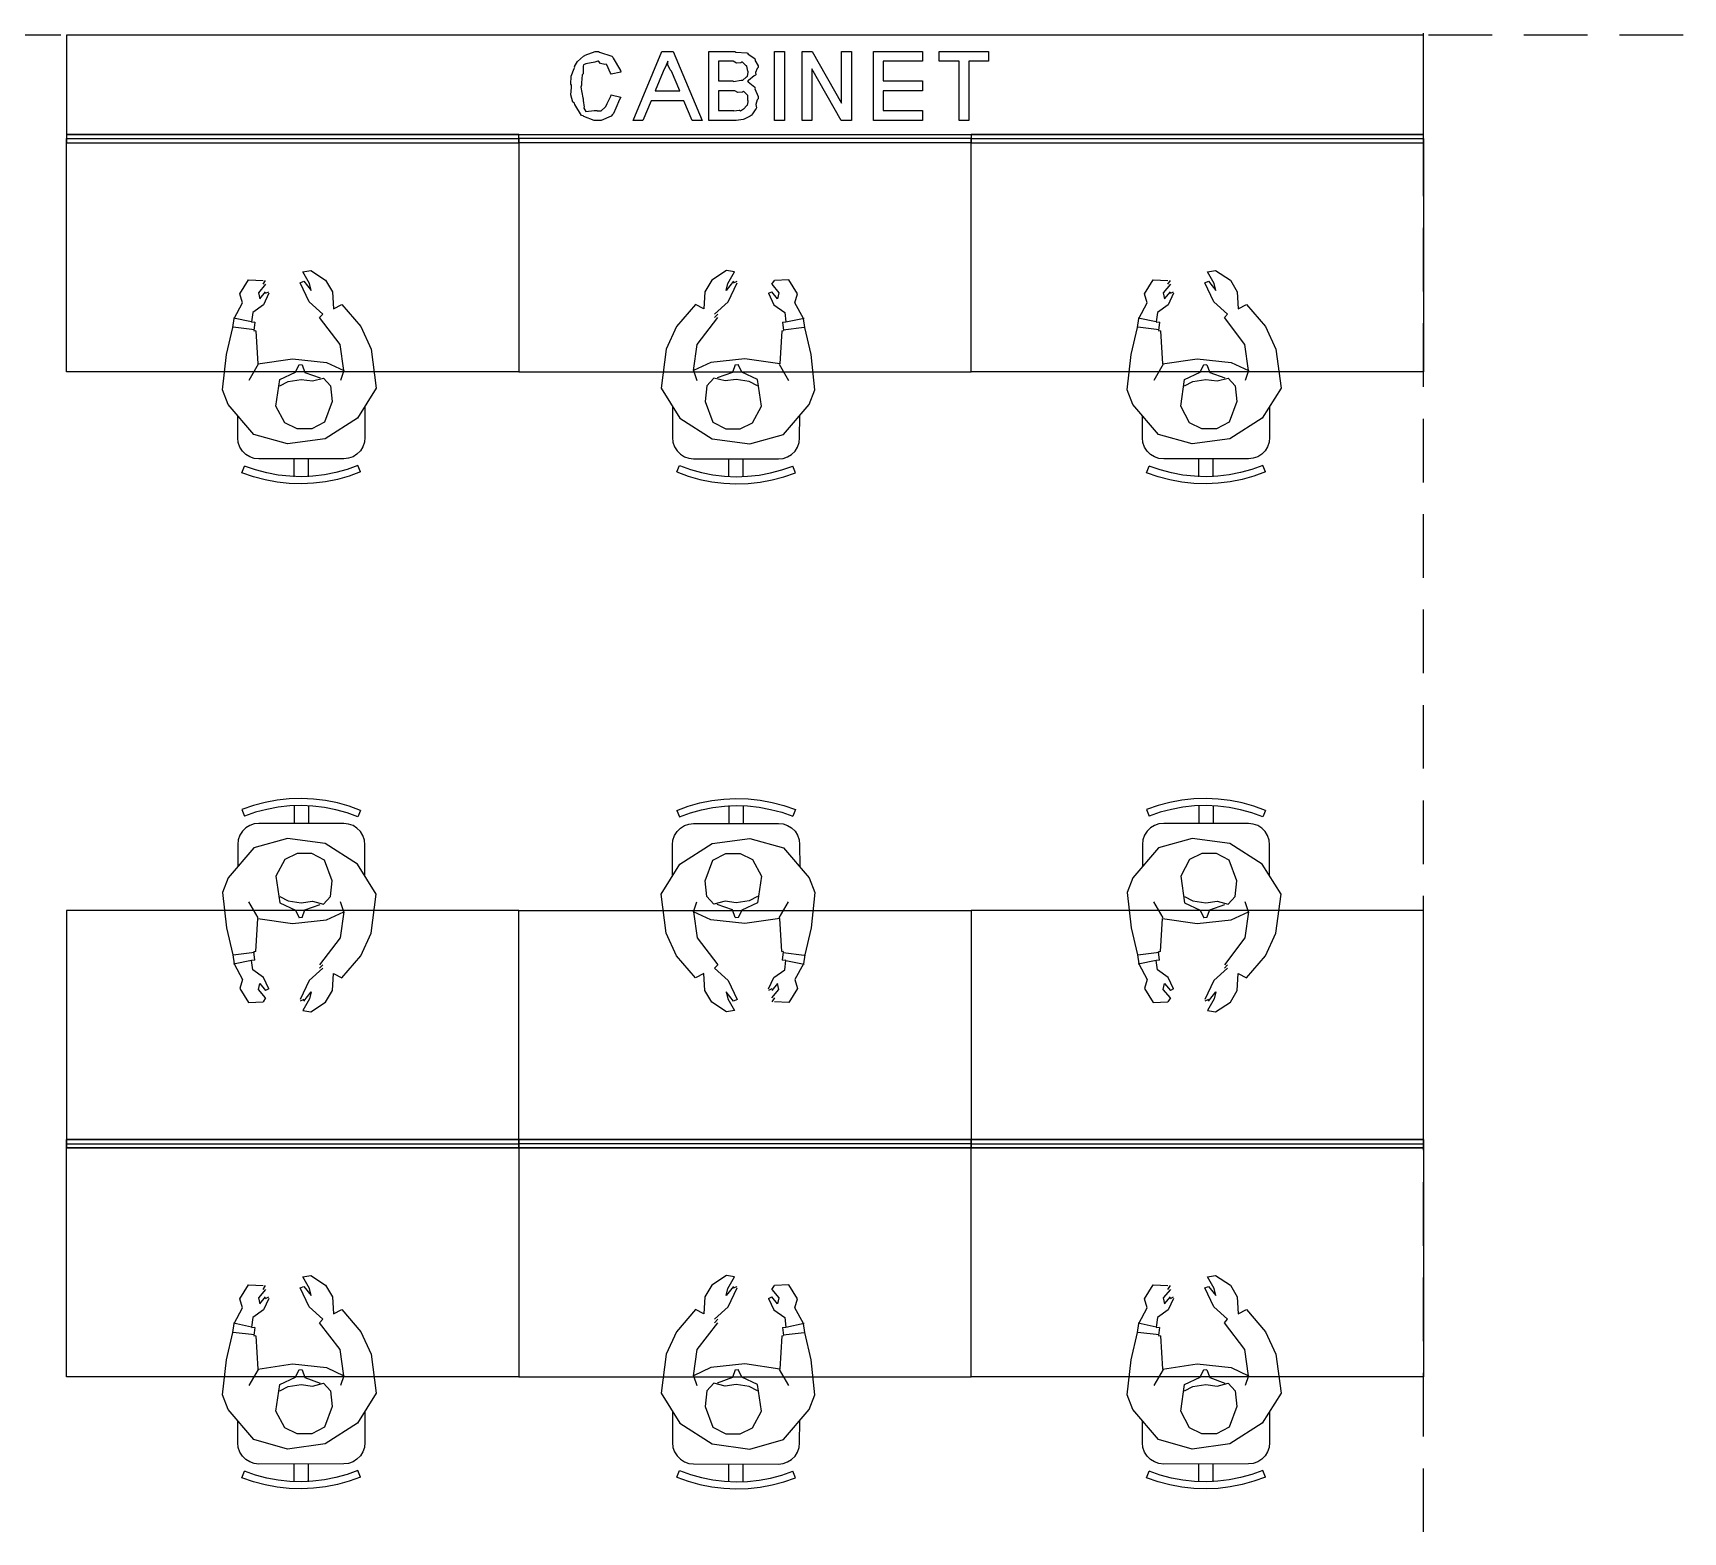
# Model space of a CAD drawing. Extents: x 0 to 23.4, y 0 to 16.5.
# Drawn here: x 4.076 to 5.608, y 6.685 to 8.077 of the extents above; entities that cross this region are included whole.
import ezdxf

# ---------------------------------------------------------------- set-up
doc = ezdxf.new("R2010")
doc.units = 0
doc.layers.get('0').update_dxf_attribs({"linetype": 'CONTINUOUS'})

msp = doc.modelspace()

# ---------------------------------------------------------------- linework, layer by layer
at = {"color": 0}
for points in [[(4.10178, 8.0746), (4.04269, 8.0746)], [(4.19032, 8.0746), (4.13129, 8.0746)], [(4.27892, 8.0746), (4.21983, 8.0746)], [(4.36751, 8.0746), (4.30843, 8.0746)], [(4.45606, 8.0746), (4.39703, 8.0746)], [(4.54465, 8.0746), (4.48557, 8.0746)], [(4.63325, 8.0746), (4.57417, 8.0746)], [(4.72179, 8.0746), (4.66276, 8.0746)], [(4.81039, 8.0746), (4.75131, 8.0746)], [(4.89899, 8.0746), (4.8399, 8.0746)], [(4.98753, 8.0746), (4.9285, 8.0746)], [(5.07611, 8.0746), (5.01704, 8.0746)], [(5.16471, 8.0746), (5.10563, 8.0746)], [(5.25325, 8.0746), (5.19422, 8.0746)], [(5.34185, 8.0746), (5.28276, 8.0746)], [(5.3666, 8.01372), (5.3666, 8.07656)], [(5.43044, 8.0746), (5.37136, 8.0746)], [(5.51899, 8.0746), (5.45996, 8.0746)], [(5.60758, 8.0746), (5.5485, 8.0746)], [(5.3666, 7.92518), (5.3666, 7.98421)], [(4.10682, 7.76199), (4.10682, 7.97851)], [(4.10682, 7.97851), (4.52675, 7.97851)], [(4.52675, 7.97851), (4.52675, 7.76199)], [(4.52675, 7.97461), (4.52675, 7.97851)], [(4.94667, 7.97851), (4.52675, 7.97851)], [(4.52675, 7.97851), (4.52675, 7.76199)], [(4.52675, 7.97461), (4.52675, 7.97851)], [(4.94667, 7.76199), (4.94667, 7.97851)], [(4.94667, 7.76199), (4.94667, 7.97851)], [(4.94667, 7.97851), (5.3666, 7.97851)], [(5.3666, 7.97851), (5.3666, 7.76199)], [(5.3666, 7.97461), (5.3666, 7.97851)], [(5.3666, 7.83658), (5.3666, 7.89561)], [(4.26779, 7.83453), (4.27593, 7.84754)], [(4.27593, 7.84754), (4.28939, 7.8469)], [(4.29183, 7.84326), (4.28515, 7.83535)], [(4.28939, 7.84326), (4.29183, 7.8469)], [(4.32383, 7.84478), (4.32726, 7.84614)], [(4.33219, 7.8271), (4.32383, 7.84478)], [(4.32628, 7.85493), (4.33376, 7.85612)], [(4.33251, 7.84412), (4.32628, 7.85493)], [(4.32726, 7.84614), (4.33399, 7.83751)], [(4.33399, 7.83751), (4.33251, 7.84412)], [(4.33376, 7.85612), (4.34754, 7.84717)], [(4.34754, 7.84717), (4.35394, 7.83637)], [(4.70589, 7.84717), (4.69954, 7.83637)], [(4.71972, 7.85612), (4.70589, 7.84717)], [(4.72624, 7.84614), (4.71946, 7.83751)], [(4.71946, 7.83751), (4.72097, 7.84412)], [(4.72721, 7.85493), (4.71972, 7.85612)], [(4.72097, 7.84412), (4.72721, 7.85493)], [(4.72131, 7.8271), (4.72965, 7.84478)], [(4.72624, 7.84478), (4.72965, 7.84614)], [(4.76167, 7.84326), (4.76411, 7.8469)], [(4.76167, 7.84326), (4.76833, 7.83535)], [(4.7775, 7.84754), (4.76411, 7.8469)], [(4.78569, 7.83453), (4.7775, 7.84754)], [(5.10764, 7.83453), (5.11578, 7.84754)], [(5.11578, 7.84754), (5.12924, 7.8469)], [(5.13167, 7.84326), (5.125, 7.83535)], [(5.12924, 7.84326), (5.13167, 7.8469)], [(5.16368, 7.84478), (5.1671, 7.84614)], [(5.17204, 7.8271), (5.16368, 7.84478)], [(5.16613, 7.85493), (5.17361, 7.85612)], [(5.17236, 7.84412), (5.16613, 7.85493)], [(5.1671, 7.84614), (5.17389, 7.83751)], [(5.17389, 7.83751), (5.17236, 7.84412)], [(5.17361, 7.85612), (5.18744, 7.84717)], [(5.18744, 7.84717), (5.19379, 7.83637)], [(4.27029, 7.82607), (4.26779, 7.83453)], [(4.28515, 7.83535), (4.2864, 7.82981)], [(4.2864, 7.82981), (4.29183, 7.83632)], [(4.29482, 7.8349), (4.28982, 7.82422)], [(4.29183, 7.8349), (4.29482, 7.83632)], [(4.34489, 7.81569), (4.33219, 7.8271)], [(4.35394, 7.83637), (4.35493, 7.82064)], [(4.69954, 7.83637), (4.69857, 7.82064)], [(4.70861, 7.81569), (4.72131, 7.8271)], [(4.75868, 7.8349), (4.76167, 7.83632)], [(4.75868, 7.8349), (4.76367, 7.82422)], [(4.76704, 7.82981), (4.76167, 7.83632)], [(4.76833, 7.83535), (4.76704, 7.82981)], [(4.78321, 7.82607), (4.78569, 7.83453)], [(5.11014, 7.82607), (5.10764, 7.83453)], [(5.125, 7.83535), (5.12625, 7.82981)], [(5.12625, 7.82981), (5.13167, 7.83632)], [(5.13465, 7.8349), (5.12967, 7.82422)], [(5.13167, 7.8349), (5.13465, 7.83632)], [(5.18474, 7.81569), (5.17204, 7.8271)], [(5.19379, 7.83637), (5.19476, 7.82064)], [(4.27865, 7.80838), (4.26188, 7.8119)], [(4.26247, 7.81153), (4.27029, 7.82607)], [(4.27979, 7.81711), (4.27865, 7.80838)], [(4.28982, 7.82422), (4.27979, 7.81711)], [(4.34196, 7.81233), (4.34489, 7.81569)], [(4.36094, 7.78754), (4.34196, 7.81233)], [(4.35493, 7.82064), (4.36253, 7.82454)], [(4.36253, 7.82454), (4.38021, 7.80404)], [(4.69097, 7.82454), (4.67329, 7.80404)], [(4.69857, 7.82064), (4.69097, 7.82454)], [(4.69254, 7.78754), (4.71153, 7.81233)], [(4.70861, 7.81233), (4.71153, 7.81569)], [(4.76367, 7.82422), (4.77371, 7.81711)], [(4.77371, 7.81711), (4.77485, 7.80838)], [(4.77485, 7.80838), (4.79161, 7.8119)], [(4.79101, 7.81153), (4.78321, 7.82607)], [(5.11849, 7.80838), (5.10172, 7.8119)], [(5.10232, 7.81153), (5.11014, 7.82607)], [(5.11963, 7.81711), (5.11849, 7.80838)], [(5.12967, 7.82422), (5.11963, 7.81711)], [(5.18181, 7.81233), (5.18474, 7.81569)], [(5.20079, 7.78754), (5.18181, 7.81233)], [(5.19476, 7.82064), (5.20236, 7.82454)], [(5.20236, 7.82454), (5.22006, 7.80404)], [(4.25537, 7.77806), (4.26124, 7.80328)], [(4.26124, 7.80328), (4.26247, 7.81153)], [(4.28136, 7.80106), (4.26172, 7.80339)], [(4.27865, 7.80806), (4.2819, 7.80838)], [(4.2819, 7.80806), (4.28097, 7.8004)], [(4.28097, 7.80024), (4.28261, 7.8004)], [(4.28261, 7.80024), (4.28444, 7.76938)], [(4.38021, 7.80404), (4.38986, 7.78315)], [(4.67329, 7.80404), (4.66363, 7.78315)], [(4.77089, 7.80024), (4.76904, 7.76938)], [(4.77089, 7.80024), (4.77251, 7.8004)], [(4.7716, 7.80806), (4.77485, 7.80838)], [(4.7716, 7.80806), (4.77251, 7.8004)], [(4.77214, 7.80106), (4.79178, 7.80339)], [(4.79226, 7.80328), (4.79101, 7.81153)], [(4.79812, 7.77806), (4.79226, 7.80328)], [(5.09521, 7.77806), (5.10107, 7.80328)], [(5.10107, 7.80328), (5.10232, 7.81153)], [(5.12121, 7.80106), (5.10156, 7.80339)], [(5.11849, 7.80806), (5.12175, 7.80838)], [(5.12175, 7.80806), (5.12082, 7.8004)], [(5.12082, 7.80024), (5.12244, 7.8004)], [(5.12244, 7.80024), (5.12429, 7.76938)], [(5.22006, 7.80404), (5.22971, 7.78315)], [(5.3666, 7.74799), (5.3666, 7.80707)], [(4.36453, 7.76313), (4.36094, 7.78754)], [(4.38986, 7.78315), (4.39458, 7.74696)], [(4.66363, 7.78315), (4.6589, 7.74696)], [(4.68896, 7.76313), (4.69254, 7.78754)], [(5.20437, 7.76313), (5.20079, 7.78754)], [(5.22971, 7.78315), (5.23443, 7.74696)], [(4.25174, 7.74533), (4.25537, 7.77806)], [(4.28504, 7.76899), (4.27636, 7.75413)], [(4.28444, 7.76938), (4.31679, 7.77414)], [(4.31679, 7.77414), (4.34836, 7.77083)], [(4.31961, 7.76187), (4.32281, 7.76888)], [(4.32281, 7.7685), (4.32568, 7.76888)], [(4.32568, 7.7685), (4.32835, 7.7615)], [(4.34836, 7.77083), (4.36453, 7.76313)], [(4.70514, 7.77083), (4.68896, 7.76313)], [(4.73671, 7.77414), (4.70514, 7.77083)], [(4.72781, 7.7685), (4.72515, 7.7615)], [(4.72781, 7.7685), (4.73063, 7.76888)], [(4.73383, 7.76187), (4.73063, 7.76888)], [(4.76904, 7.76938), (4.73671, 7.77414)], [(4.76844, 7.76899), (4.77713, 7.75413)], [(4.80176, 7.74533), (4.79812, 7.77806)], [(5.09158, 7.74533), (5.09521, 7.77806)], [(5.12489, 7.76899), (5.11621, 7.75413)], [(5.12429, 7.76938), (5.15663, 7.77414)], [(5.15663, 7.77414), (5.18821, 7.77083)], [(5.15944, 7.76187), (5.16271, 7.76888)], [(5.16271, 7.7685), (5.16553, 7.76888)], [(5.16553, 7.7685), (5.16818, 7.7615)], [(5.18821, 7.77083), (5.20437, 7.76313)], [(4.52675, 7.76199), (4.10682, 7.76199)], [(4.30143, 7.73025), (4.30501, 7.75504)], [(4.30501, 7.75504), (4.31961, 7.76187)], [(4.30507, 7.74914), (4.31261, 7.7531)], [(4.31261, 7.7531), (4.32493, 7.75483)], [(4.32493, 7.75483), (4.33518, 7.75353)], [(4.32835, 7.7615), (4.34256, 7.7564)], [(4.33518, 7.75353), (4.3456, 7.75624)], [(4.3456, 7.75624), (4.35206, 7.74903)], [(4.36453, 7.76313), (4.36139, 7.7539)], [(4.52675, 7.76199), (4.94667, 7.76199)], [(4.68896, 7.76313), (4.69206, 7.7539)], [(4.7079, 7.75624), (4.70139, 7.74903)], [(4.71832, 7.75353), (4.7079, 7.75624)], [(4.72515, 7.7615), (4.71089, 7.7564)], [(4.72851, 7.75483), (4.71832, 7.75353)], [(4.74083, 7.7531), (4.72851, 7.75483)], [(4.74849, 7.75504), (4.73383, 7.76187)], [(4.74843, 7.74914), (4.74083, 7.7531)], [(4.75206, 7.73025), (4.74849, 7.75504)], [(5.3666, 7.76199), (4.94667, 7.76199)], [(5.14128, 7.73025), (5.14486, 7.75504)], [(5.14486, 7.75504), (5.15944, 7.76187)], [(5.14492, 7.74914), (5.15246, 7.7531)], [(5.15246, 7.7531), (5.16476, 7.75483)], [(5.16476, 7.75483), (5.17503, 7.75353)], [(5.16818, 7.7615), (5.1824, 7.7564)], [(5.17503, 7.75353), (5.18544, 7.75624)], [(5.18544, 7.75624), (5.19189, 7.74903)], [(5.20437, 7.76313), (5.20122, 7.7539)], [(4.257, 7.73172), (4.25174, 7.74533)], [(4.35206, 7.74903), (4.35368, 7.73449)], [(4.39458, 7.74696), (4.37711, 7.71907)], [(4.6589, 7.74696), (4.67632, 7.71907)], [(4.70139, 7.74903), (4.69982, 7.73449)], [(4.7965, 7.73172), (4.80176, 7.74533)], [(5.09685, 7.73172), (5.09158, 7.74533)], [(5.19189, 7.74903), (5.19353, 7.73449)], [(5.23443, 7.74696), (5.21696, 7.71907)], [(4.28097, 7.70383), (4.257, 7.73172)], [(4.2659, 7.70079), (4.2659, 7.7214)], [(4.30974, 7.71474), (4.30143, 7.73025)], [(4.35368, 7.73449), (4.34646, 7.71533)], [(4.38396, 7.72999), (4.384, 7.70101)], [(4.66954, 7.72999), (4.66943, 7.70101)], [(4.69982, 7.73449), (4.70703, 7.71533)], [(4.74376, 7.71474), (4.75206, 7.73025)], [(4.77251, 7.70383), (4.7965, 7.73172)], [(4.78754, 7.70079), (4.7876, 7.7214)], [(5.12082, 7.70383), (5.09685, 7.73172)], [(5.10579, 7.70079), (5.10574, 7.7214)], [(5.14958, 7.71474), (5.14128, 7.73025)], [(5.19353, 7.73449), (5.18631, 7.71533)], [(5.22379, 7.72999), (5.22385, 7.70101)], [(4.32113, 7.7091), (4.30974, 7.71474)], [(4.33458, 7.7091), (4.32113, 7.7091)], [(4.34646, 7.71533), (4.33458, 7.7091)], [(4.37711, 7.71907), (4.34717, 7.69997)], [(4.67632, 7.71907), (4.70632, 7.69997)], [(4.70703, 7.71533), (4.71892, 7.7091)], [(4.71892, 7.7091), (4.73236, 7.7091)], [(4.73236, 7.7091), (4.74376, 7.71474)], [(5.16097, 7.7091), (5.14958, 7.71474)], [(5.17443, 7.7091), (5.16097, 7.7091)], [(5.18631, 7.71533), (5.17443, 7.7091)], [(5.21696, 7.71907), (5.18701, 7.69997)], [(5.3666, 7.65944), (5.3666, 7.71847)], [(4.28564, 7.68115), (4.28125, 7.68164), (4.27713, 7.68306), (4.27339, 7.68539), (4.27024, 7.68853), (4.2679, 7.69222), (4.26644, 7.6964), (4.2659, 7.70079)], [(4.31218, 7.6951), (4.28097, 7.70383)], [(4.34717, 7.69997), (4.31218, 7.6951)], [(4.384, 7.70101), (4.38351, 7.69661), (4.38211, 7.69249), (4.37978, 7.68875), (4.37663, 7.6856), (4.37294, 7.68326), (4.36876, 7.68181), (4.36436, 7.68132)], [(4.66943, 7.70101), (4.66992, 7.69661), (4.67139, 7.69249), (4.67372, 7.68875), (4.67681, 7.6856), (4.68056, 7.68326), (4.68474, 7.68181), (4.68913, 7.68132)], [(4.70632, 7.69997), (4.74126, 7.6951)], [(4.74126, 7.6951), (4.77251, 7.70383)], [(4.76785, 7.68115), (4.77225, 7.68164), (4.77636, 7.68306), (4.78011, 7.68539), (4.78326, 7.68853), (4.7856, 7.69222), (4.78706, 7.6964), (4.78754, 7.70079)], [(5.12549, 7.68115), (5.1211, 7.68164), (5.11697, 7.68306), (5.11322, 7.68539), (5.11008, 7.68853), (5.10775, 7.69222), (5.10628, 7.6964), (5.10579, 7.70079)], [(5.15201, 7.6951), (5.12082, 7.70383)], [(5.18701, 7.69997), (5.15201, 7.6951)], [(5.22385, 7.70101), (5.22336, 7.69661), (5.22194, 7.69249), (5.21962, 7.68875), (5.21647, 7.6856), (5.21278, 7.68326), (5.20861, 7.68181), (5.20421, 7.68132)], [(4.26986, 7.66835), (4.27229, 7.67449)], [(4.37756, 7.67518), (4.3674, 7.6715), (4.35704, 7.66862), (4.34646, 7.6665), (4.33578, 7.66521), (4.32497, 7.66471), (4.31424, 7.66504), (4.3035, 7.66618), (4.29292, 7.66812), (4.2825, 7.6709), (4.27229, 7.67449)], [(4.36436, 7.68132), (4.28564, 7.68115)], [(4.31842, 7.66465), (4.31842, 7.68121)], [(4.33154, 7.66471), (4.33154, 7.68121)], [(4.37999, 7.66917), (4.37756, 7.67518)], [(4.67344, 7.66917), (4.67594, 7.67518)], [(4.67594, 7.67518), (4.68608, 7.6715), (4.69646, 7.66862), (4.70703, 7.6665), (4.71772, 7.66521), (4.72851, 7.66471), (4.73926, 7.66504), (4.75, 7.66618), (4.76058, 7.66812), (4.771, 7.6709), (4.78119, 7.67449)], [(4.68913, 7.68132), (4.76785, 7.68115)], [(4.72194, 7.66471), (4.72194, 7.68121)], [(4.73503, 7.66465), (4.73508, 7.68121)], [(4.78364, 7.66835), (4.78119, 7.67449)], [(5.10969, 7.66835), (5.11214, 7.67449)], [(5.21739, 7.67518), (5.20725, 7.6715), (5.19689, 7.66862), (5.18631, 7.6665), (5.17562, 7.66521), (5.16482, 7.66471), (5.15408, 7.66504), (5.14333, 7.66618), (5.13276, 7.66812), (5.12235, 7.6709), (5.11214, 7.67449)], [(5.20421, 7.68132), (5.12549, 7.68115)], [(5.15826, 7.66465), (5.15826, 7.68121)], [(5.17139, 7.66471), (5.17139, 7.68121)], [(5.21989, 7.66917), (5.21739, 7.67518)], [(4.37999, 7.66917), (4.36942, 7.66525), (4.35856, 7.66222), (4.3475, 7.66), (4.33626, 7.65864), (4.32497, 7.65815), (4.31375, 7.65847), (4.30251, 7.65972), (4.29139, 7.66174), (4.28049, 7.66465), (4.26986, 7.66835)], [(4.67344, 7.66917), (4.68408, 7.66525), (4.69493, 7.66222), (4.706, 7.66), (4.71718, 7.65864), (4.72846, 7.65815), (4.73975, 7.65847), (4.75097, 7.65972), (4.7621, 7.66174), (4.773, 7.66465), (4.78364, 7.66835)], [(5.21989, 7.66917), (5.20925, 7.66525), (5.1984, 7.66222), (5.18733, 7.66), (5.17611, 7.65864), (5.16488, 7.65815), (5.1536, 7.65847), (5.14236, 7.65972), (5.13124, 7.66174), (5.12033, 7.66465), (5.10969, 7.66835)], [(5.36664, 7.57086), (5.36664, 7.62989)], [(5.36664, 7.48226), (5.36664, 7.54135)], [(5.36664, 7.39372), (5.36664, 7.45275)], [(4.37999, 7.35493), (4.36942, 7.35878), (4.35856, 7.36182), (4.3475, 7.36404), (4.33626, 7.3654), (4.32497, 7.36589), (4.31375, 7.36556), (4.30251, 7.36436), (4.29139, 7.36231), (4.28049, 7.35938), (4.26986, 7.35568)], [(4.26986, 7.35568), (4.27229, 7.34961)], [(4.37756, 7.34885), (4.3674, 7.35254), (4.35704, 7.35542), (4.34646, 7.35753), (4.33578, 7.35883), (4.32497, 7.35932), (4.31424, 7.359), (4.3035, 7.35786), (4.29292, 7.3559), (4.2825, 7.35314), (4.27229, 7.34961)], [(4.31842, 7.35938), (4.31842, 7.34283)], [(4.33154, 7.35932), (4.33154, 7.34283)], [(4.37999, 7.35493), (4.37756, 7.34885)], [(4.67344, 7.35493), (4.68408, 7.35878), (4.69493, 7.36182), (4.706, 7.36404), (4.71718, 7.3654), (4.72846, 7.36589), (4.73975, 7.36556), (4.75097, 7.36436), (4.7621, 7.36231), (4.773, 7.35938), (4.78364, 7.35568)], [(4.67344, 7.35493), (4.67594, 7.34885)], [(4.67594, 7.34885), (4.68608, 7.35254), (4.69646, 7.35542), (4.70703, 7.35753), (4.71772, 7.35883), (4.72851, 7.35932), (4.73926, 7.359), (4.75, 7.35786), (4.76058, 7.3559), (4.771, 7.35314), (4.78119, 7.34961)], [(4.72194, 7.35932), (4.72194, 7.34283)], [(4.73503, 7.35938), (4.73508, 7.34283)], [(4.78364, 7.35568), (4.78119, 7.34961)], [(5.21989, 7.35493), (5.20925, 7.35878), (5.1984, 7.36182), (5.18733, 7.36404), (5.17611, 7.3654), (5.16488, 7.36589), (5.1536, 7.36556), (5.14236, 7.36436), (5.13124, 7.36231), (5.12033, 7.35938), (5.10969, 7.35568)], [(5.10969, 7.35568), (5.11214, 7.34961)], [(5.21739, 7.34885), (5.20725, 7.35254), (5.19689, 7.35542), (5.18631, 7.35753), (5.17562, 7.35883), (5.16482, 7.35932), (5.15408, 7.359), (5.14333, 7.35786), (5.13276, 7.3559), (5.12235, 7.35314), (5.11214, 7.34961)], [(5.15826, 7.35938), (5.15826, 7.34283)], [(5.17139, 7.35932), (5.17139, 7.34283)], [(5.21989, 7.35493), (5.21739, 7.34885)], [(5.36664, 7.30512), (5.36664, 7.36415)], [(4.28564, 7.34289), (4.28125, 7.34244), (4.27713, 7.34099), (4.27339, 7.33865), (4.27024, 7.3355), (4.2679, 7.33182), (4.26644, 7.32764), (4.2659, 7.32324)], [(4.36436, 7.34272), (4.28564, 7.34289)], [(4.384, 7.32303), (4.38351, 7.32742), (4.38211, 7.33154), (4.37978, 7.33529), (4.37663, 7.33843), (4.37294, 7.34076), (4.36876, 7.34224), (4.36436, 7.34272)], [(4.66943, 7.32303), (4.66992, 7.32742), (4.67139, 7.33154), (4.67372, 7.33529), (4.67681, 7.33843), (4.68056, 7.34076), (4.68474, 7.34224), (4.68913, 7.34272)], [(4.68913, 7.34272), (4.76785, 7.34289)], [(4.76785, 7.34289), (4.77225, 7.34244), (4.77636, 7.34099), (4.78011, 7.33865), (4.78326, 7.3355), (4.7856, 7.33182), (4.78706, 7.32764), (4.78754, 7.32324)], [(5.12549, 7.34289), (5.1211, 7.34244), (5.11697, 7.34099), (5.11322, 7.33865), (5.11008, 7.3355), (5.10775, 7.33182), (5.10628, 7.32764), (5.10579, 7.32324)], [(5.20421, 7.34272), (5.12549, 7.34289)], [(5.22385, 7.32303), (5.22336, 7.32742), (5.22194, 7.33154), (5.21962, 7.33529), (5.21647, 7.33843), (5.21278, 7.34076), (5.20861, 7.34224), (5.20421, 7.34272)], [(4.2659, 7.32324), (4.2659, 7.30268)], [(4.31218, 7.32894), (4.28097, 7.32021)], [(4.34717, 7.32406), (4.31218, 7.32894)], [(4.37711, 7.30496), (4.34717, 7.32406)], [(4.38396, 7.29406), (4.384, 7.32303)], [(4.66954, 7.29406), (4.66943, 7.32303)], [(4.67632, 7.30496), (4.70632, 7.32406)], [(4.70632, 7.32406), (4.74126, 7.32894)], [(4.74126, 7.32894), (4.77251, 7.32021)], [(4.78754, 7.32324), (4.7876, 7.30268)], [(5.10579, 7.32324), (5.10574, 7.30268)], [(5.15201, 7.32894), (5.12082, 7.32021)], [(5.18701, 7.32406), (5.15201, 7.32894)], [(5.21696, 7.30496), (5.18701, 7.32406)], [(5.22379, 7.29406), (5.22385, 7.32303)], [(4.28097, 7.32021), (4.257, 7.29232)], [(4.30974, 7.30931), (4.30143, 7.29378)], [(4.32113, 7.31494), (4.30974, 7.30931)], [(4.33458, 7.31494), (4.32113, 7.31494)], [(4.34646, 7.30871), (4.33458, 7.31494)], [(4.35368, 7.28956), (4.34646, 7.30871)], [(4.69982, 7.28956), (4.70703, 7.30871)], [(4.70703, 7.30871), (4.71892, 7.31494)], [(4.71892, 7.31494), (4.73236, 7.31494)], [(4.73236, 7.31494), (4.74376, 7.30931)], [(4.74376, 7.30931), (4.75206, 7.29378)], [(4.77251, 7.32021), (4.7965, 7.29232)], [(5.12082, 7.32021), (5.09685, 7.29232)], [(5.14958, 7.30931), (5.14128, 7.29378)], [(5.16097, 7.31494), (5.14958, 7.30931)], [(5.17443, 7.31494), (5.16097, 7.31494)], [(5.18631, 7.30871), (5.17443, 7.31494)], [(5.19353, 7.28956), (5.18631, 7.30871)], [(4.257, 7.29232), (4.25174, 7.27869)], [(4.30143, 7.29378), (4.30501, 7.26899)], [(4.39458, 7.27707), (4.37711, 7.30496)], [(4.6589, 7.27707), (4.67632, 7.30496)], [(4.75206, 7.29378), (4.74849, 7.26899)], [(4.7965, 7.29232), (4.80176, 7.27869)], [(5.09685, 7.29232), (5.09158, 7.27869)], [(5.14128, 7.29378), (5.14486, 7.26899)], [(5.23443, 7.27707), (5.21696, 7.30496)], [(4.25174, 7.27869), (4.25537, 7.24599)], [(4.35206, 7.27501), (4.35368, 7.28956)], [(4.38986, 7.24089), (4.39458, 7.27707)], [(4.66363, 7.24089), (4.6589, 7.27707)], [(4.70139, 7.27501), (4.69982, 7.28956)], [(4.80176, 7.27869), (4.79812, 7.24599)], [(5.09158, 7.27869), (5.09521, 7.24599)], [(5.19189, 7.27501), (5.19353, 7.28956)], [(5.22971, 7.24089), (5.23443, 7.27707)], [(4.52675, 7.26204), (4.10682, 7.26204)], [(4.10682, 7.26204), (4.10682, 7.04551)], [(4.28504, 7.25504), (4.27636, 7.26992)], [(4.30501, 7.26899), (4.31961, 7.26215)], [(4.30507, 7.2749), (4.31261, 7.27094)], [(4.31261, 7.27094), (4.32493, 7.26921)], [(4.31961, 7.26215), (4.32281, 7.25515)], [(4.32493, 7.26921), (4.33518, 7.27051)], [(4.32568, 7.25553), (4.32835, 7.26253)], [(4.32835, 7.26253), (4.34256, 7.26764)], [(4.33518, 7.27051), (4.3456, 7.26779)], [(4.3456, 7.26779), (4.35206, 7.27501)], [(4.34836, 7.25319), (4.36453, 7.2609)], [(4.36453, 7.2609), (4.36094, 7.23649)], [(4.36453, 7.2609), (4.36139, 7.27012)], [(4.52675, 7.04551), (4.52675, 7.26204)], [(4.52675, 7.26204), (4.94667, 7.26204)], [(4.52675, 7.04551), (4.52675, 7.26204)], [(4.68896, 7.2609), (4.69206, 7.27012)], [(4.68896, 7.2609), (4.69254, 7.23649)], [(4.70514, 7.25319), (4.68896, 7.2609)], [(4.7079, 7.26779), (4.70139, 7.27501)], [(4.71832, 7.27051), (4.7079, 7.26779)], [(4.72515, 7.26253), (4.71089, 7.26764)], [(4.72851, 7.26921), (4.71832, 7.27051)], [(4.72781, 7.25553), (4.72515, 7.26253)], [(4.74083, 7.27094), (4.72851, 7.26921)], [(4.73383, 7.26215), (4.73063, 7.25515)], [(4.74849, 7.26899), (4.73383, 7.26215)], [(4.74843, 7.2749), (4.74083, 7.27094)], [(4.76844, 7.25504), (4.77713, 7.26992)], [(4.94667, 7.26204), (4.94667, 7.04551)], [(5.3666, 7.26204), (4.94667, 7.26204)], [(4.94667, 7.26204), (4.94667, 7.04551)], [(5.12489, 7.25504), (5.11621, 7.26992)], [(5.14486, 7.26899), (5.15944, 7.26215)], [(5.14492, 7.2749), (5.15246, 7.27094)], [(5.15246, 7.27094), (5.16476, 7.26921)], [(5.15944, 7.26215), (5.16271, 7.25515)], [(5.16476, 7.26921), (5.17503, 7.27051)], [(5.16553, 7.25553), (5.16818, 7.26253)], [(5.16818, 7.26253), (5.1824, 7.26764)], [(5.17503, 7.27051), (5.18544, 7.26779)], [(5.18544, 7.26779), (5.19189, 7.27501)], [(5.18821, 7.25319), (5.20437, 7.2609)], [(5.20437, 7.2609), (5.20079, 7.23649)], [(5.20437, 7.2609), (5.20122, 7.27012)], [(5.3666, 7.04551), (5.3666, 7.26204)], [(5.36664, 7.21653), (5.36664, 7.27561)], [(4.25537, 7.24599), (4.26124, 7.22076)], [(4.28261, 7.22379), (4.28444, 7.25467)], [(4.28444, 7.25467), (4.31679, 7.24989)], [(4.31679, 7.24989), (4.34836, 7.25319)], [(4.32568, 7.25553), (4.32281, 7.25515)], [(4.73671, 7.24989), (4.70514, 7.25319)], [(4.73063, 7.25553), (4.72781, 7.25515)], [(4.76904, 7.25467), (4.73671, 7.24989)], [(4.77089, 7.22379), (4.76904, 7.25467)], [(4.79812, 7.24599), (4.79226, 7.22076)], [(5.09521, 7.24599), (5.10107, 7.22076)], [(5.12244, 7.22379), (5.12429, 7.25467)], [(5.12429, 7.25467), (5.15663, 7.24989)], [(5.15663, 7.24989), (5.18821, 7.25319)], [(5.16553, 7.25553), (5.16271, 7.25515)], [(4.36094, 7.23649), (4.34196, 7.21169)], [(4.38021, 7.22), (4.38986, 7.24089)], [(4.67329, 7.22), (4.66363, 7.24089)], [(4.69254, 7.23649), (4.71153, 7.21169)], [(5.20079, 7.23649), (5.18181, 7.21169)], [(5.22006, 7.22), (5.22971, 7.24089)], [(4.26124, 7.22076), (4.26247, 7.21251)], [(4.28136, 7.22304), (4.26172, 7.22065)], [(4.27865, 7.21571), (4.26188, 7.21213)], [(4.2819, 7.21599), (4.27865, 7.21571)], [(4.27979, 7.20692), (4.27865, 7.21571)], [(4.28261, 7.22379), (4.28097, 7.22364)], [(4.2819, 7.21599), (4.28097, 7.22364)], [(4.36253, 7.19949), (4.38021, 7.22)], [(4.69097, 7.19949), (4.67329, 7.22)], [(4.77251, 7.22379), (4.77089, 7.22364)], [(4.7716, 7.21599), (4.77251, 7.22364)], [(4.77485, 7.21599), (4.7716, 7.21571)], [(4.77214, 7.22304), (4.79178, 7.22065)], [(4.77371, 7.20692), (4.77485, 7.21571)], [(4.77485, 7.21571), (4.79161, 7.21213)], [(4.79226, 7.22076), (4.79101, 7.21251)], [(5.10107, 7.22076), (5.10232, 7.21251)], [(5.12121, 7.22304), (5.10156, 7.22065)], [(5.11849, 7.21571), (5.10172, 7.21213)], [(5.12175, 7.21599), (5.11849, 7.21571)], [(5.11963, 7.20692), (5.11849, 7.21571)], [(5.12244, 7.22379), (5.12082, 7.22364)], [(5.12175, 7.21599), (5.12082, 7.22364)], [(5.20236, 7.19949), (5.22006, 7.22)], [(4.26247, 7.21251), (4.27029, 7.19797)], [(4.28982, 7.19982), (4.27979, 7.20692)], [(4.29482, 7.18913), (4.28982, 7.19982)], [(4.34489, 7.20833), (4.33219, 7.19694)], [(4.34489, 7.21169), (4.34196, 7.20833)], [(4.35394, 7.18772), (4.35493, 7.2034)], [(4.35493, 7.2034), (4.36253, 7.19949)], [(4.69857, 7.2034), (4.69097, 7.19949)], [(4.69954, 7.18772), (4.69857, 7.2034)], [(4.71153, 7.21169), (4.70861, 7.20833)], [(4.70861, 7.20833), (4.72131, 7.19694)], [(4.75868, 7.18913), (4.76367, 7.19982)], [(4.76367, 7.19982), (4.77371, 7.20692)], [(4.79101, 7.21251), (4.78321, 7.19797)], [(5.10232, 7.21251), (5.11014, 7.19797)], [(5.12967, 7.19982), (5.11963, 7.20692)], [(5.13465, 7.18913), (5.12967, 7.19982)], [(5.18474, 7.20833), (5.17204, 7.19694)], [(5.18474, 7.21169), (5.18181, 7.20833)], [(5.19379, 7.18772), (5.19476, 7.2034)], [(5.19476, 7.2034), (5.20236, 7.19949)], [(4.27029, 7.19797), (4.26779, 7.18951)], [(4.26779, 7.18951), (4.27593, 7.17649)], [(4.28515, 7.18869), (4.2864, 7.19422)], [(4.29183, 7.18083), (4.28515, 7.18869)], [(4.2864, 7.19422), (4.29183, 7.18772)], [(4.29482, 7.18913), (4.29183, 7.18772)], [(4.33219, 7.19694), (4.32383, 7.17925)], [(4.32726, 7.17796), (4.33399, 7.18653)], [(4.33399, 7.18653), (4.33251, 7.1799)], [(4.34754, 7.17692), (4.35394, 7.18772)], [(4.70589, 7.17692), (4.69954, 7.18772)], [(4.71946, 7.18653), (4.72097, 7.1799)], [(4.72624, 7.17796), (4.71946, 7.18653)], [(4.72131, 7.19694), (4.72965, 7.17925)], [(4.76167, 7.18913), (4.75868, 7.18772)], [(4.76704, 7.19422), (4.76167, 7.18772)], [(4.76167, 7.18083), (4.76833, 7.18869)], [(4.76833, 7.18869), (4.76704, 7.19422)], [(4.78569, 7.18951), (4.7775, 7.17649)], [(4.78321, 7.19797), (4.78569, 7.18951)], [(5.11014, 7.19797), (5.10764, 7.18951)], [(5.10764, 7.18951), (5.11578, 7.17649)], [(5.125, 7.18869), (5.12625, 7.19422)], [(5.13167, 7.18083), (5.125, 7.18869)], [(5.12625, 7.19422), (5.13167, 7.18772)], [(5.13465, 7.18913), (5.13167, 7.18772)], [(5.17204, 7.19694), (5.16368, 7.17925)], [(5.1671, 7.17796), (5.17389, 7.18653)], [(5.17389, 7.18653), (5.17236, 7.1799)], [(5.18744, 7.17692), (5.19379, 7.18772)], [(5.36664, 7.12799), (5.36664, 7.18701)], [(4.27593, 7.17649), (4.28939, 7.17714)], [(4.29183, 7.18083), (4.28939, 7.17714)], [(4.32726, 7.17925), (4.32383, 7.17796)], [(4.33251, 7.1799), (4.32628, 7.16911)], [(4.32628, 7.16911), (4.33376, 7.16792)], [(4.33376, 7.16792), (4.34754, 7.17692)], [(4.71972, 7.16792), (4.70589, 7.17692)], [(4.72721, 7.16911), (4.71972, 7.16792)], [(4.72097, 7.1799), (4.72721, 7.16911)], [(4.72965, 7.17925), (4.72624, 7.17796)], [(4.76411, 7.18083), (4.76167, 7.17714)], [(4.7775, 7.17649), (4.76411, 7.17714)], [(5.11578, 7.17649), (5.12924, 7.17714)], [(5.13167, 7.18083), (5.12924, 7.17714)], [(5.1671, 7.17925), (5.16368, 7.17796)], [(5.17236, 7.1799), (5.16613, 7.16911)], [(5.16613, 7.16911), (5.17361, 7.16792)], [(5.17361, 7.16792), (5.18744, 7.17692)], [(5.36664, 7.03939), (5.36664, 7.09842)], [(4.52675, 7.04943), (4.52675, 7.04551)], [(4.52675, 7.04943), (4.52675, 7.04551)], [(5.3666, 7.04943), (5.3666, 7.04551)], [(4.10682, 7.04551), (4.52675, 7.04551)], [(4.10682, 6.829), (4.10682, 7.04551)], [(4.10682, 7.04551), (4.52675, 7.04551)], [(4.94667, 7.04551), (4.52675, 7.04551)], [(4.52675, 7.04551), (4.52675, 6.829)], [(4.52675, 7.04156), (4.52675, 7.04551)], [(4.94667, 7.04551), (4.52675, 7.04551)], [(4.52675, 7.04551), (4.52675, 6.829)], [(4.52675, 7.04156), (4.52675, 7.04551)], [(4.94667, 7.04551), (5.3666, 7.04551)], [(4.94667, 6.829), (4.94667, 7.04551)], [(4.94667, 6.829), (4.94667, 7.04551)], [(4.94667, 7.04551), (5.3666, 7.04551)], [(5.3666, 7.04551), (5.3666, 6.829)], [(5.3666, 7.04156), (5.3666, 7.04551)], [(5.36669, 6.95079), (5.36664, 7.00988)], [(4.26779, 6.90147), (4.27593, 6.9145)], [(4.27593, 6.9145), (4.28939, 6.9139)], [(4.29183, 6.91021), (4.28515, 6.90229)], [(4.28939, 6.91021), (4.29183, 6.9139)], [(4.32383, 6.91178), (4.32726, 6.91308)], [(4.33219, 6.89404), (4.32383, 6.91178)], [(4.32628, 6.92188), (4.33376, 6.92307)], [(4.33251, 6.91108), (4.32628, 6.92188)], [(4.32726, 6.91308), (4.33399, 6.90451)], [(4.33399, 6.90451), (4.33251, 6.91108)], [(4.33376, 6.92307), (4.34754, 6.91411)], [(4.34754, 6.91411), (4.35394, 6.90332)], [(4.70589, 6.91411), (4.69954, 6.90332)], [(4.71972, 6.92307), (4.70589, 6.91411)], [(4.72624, 6.91308), (4.71946, 6.90451)], [(4.71946, 6.90451), (4.72097, 6.91108)], [(4.72721, 6.92188), (4.71972, 6.92307)], [(4.72097, 6.91108), (4.72721, 6.92188)], [(4.72131, 6.89404), (4.72965, 6.91178)], [(4.72624, 6.91178), (4.72965, 6.91308)], [(4.76167, 6.91021), (4.76411, 6.9139)], [(4.76167, 6.91021), (4.76833, 6.90229)], [(4.7775, 6.9145), (4.76411, 6.9139)], [(4.78569, 6.90147), (4.7775, 6.9145)], [(5.10764, 6.90147), (5.11578, 6.9145)], [(5.11578, 6.9145), (5.12924, 6.9139)], [(5.13167, 6.91021), (5.125, 6.90229)], [(5.12924, 6.91021), (5.13167, 6.9139)], [(5.16368, 6.91178), (5.1671, 6.91308)], [(5.17204, 6.89404), (5.16368, 6.91178)], [(5.16613, 6.92188), (5.17361, 6.92307)], [(5.17236, 6.91108), (5.16613, 6.92188)], [(5.1671, 6.91308), (5.17389, 6.90451)], [(5.17389, 6.90451), (5.17236, 6.91108)], [(5.17361, 6.92307), (5.18744, 6.91411)], [(5.18744, 6.91411), (5.19379, 6.90332)], [(5.36669, 6.86225), (5.36669, 6.92128)], [(4.26247, 6.87847), (4.27029, 6.89301)], [(4.27029, 6.89301), (4.26779, 6.90147)], [(4.28515, 6.90229), (4.2864, 6.89675)], [(4.2864, 6.89675), (4.29183, 6.90332)], [(4.29482, 6.90186), (4.28982, 6.89117)], [(4.29183, 6.90186), (4.29482, 6.90332)], [(4.34489, 6.88265), (4.33219, 6.89404)], [(4.35394, 6.90332), (4.35493, 6.88764)], [(4.69954, 6.90332), (4.69857, 6.88764)], [(4.70861, 6.88265), (4.72131, 6.89404)], [(4.75868, 6.90186), (4.76167, 6.90332)], [(4.75868, 6.90186), (4.76367, 6.89117)], [(4.76704, 6.89675), (4.76167, 6.90332)], [(4.76833, 6.90229), (4.76704, 6.89675)], [(4.78321, 6.89301), (4.78569, 6.90147)], [(4.79101, 6.87847), (4.78321, 6.89301)], [(5.10232, 6.87847), (5.11014, 6.89301)], [(5.11014, 6.89301), (5.10764, 6.90147)], [(5.125, 6.90229), (5.12625, 6.89675)], [(5.12625, 6.89675), (5.13167, 6.90332)], [(5.13465, 6.90186), (5.12967, 6.89117)], [(5.13167, 6.90186), (5.13465, 6.90332)], [(5.18474, 6.88265), (5.17204, 6.89404)], [(5.19379, 6.90332), (5.19476, 6.88764)], [(4.26124, 6.87022), (4.26247, 6.87847)], [(4.27865, 6.87532), (4.26188, 6.8789)], [(4.27979, 6.88406), (4.27865, 6.87532)], [(4.28982, 6.89117), (4.27979, 6.88406)], [(4.34196, 6.87935), (4.34489, 6.88265)], [(4.36094, 6.85449), (4.34196, 6.87935)], [(4.35493, 6.88764), (4.36253, 6.8915)], [(4.36253, 6.8915), (4.38021, 6.87099)], [(4.69097, 6.8915), (4.67329, 6.87099)], [(4.69857, 6.88764), (4.69097, 6.8915)], [(4.69254, 6.85449), (4.71153, 6.87935)], [(4.70861, 6.87935), (4.71153, 6.88265)], [(4.76367, 6.89117), (4.77371, 6.88406)], [(4.77371, 6.88406), (4.77485, 6.87532)], [(4.77485, 6.87532), (4.79161, 6.8789)], [(4.79226, 6.87022), (4.79101, 6.87847)], [(5.10107, 6.87022), (5.10232, 6.87847)], [(5.11849, 6.87532), (5.10172, 6.8789)], [(5.11963, 6.88406), (5.11849, 6.87532)], [(5.12967, 6.89117), (5.11963, 6.88406)], [(5.18181, 6.87935), (5.18474, 6.88265)], [(5.20079, 6.85449), (5.18181, 6.87935)], [(5.19476, 6.88764), (5.20236, 6.8915)], [(5.20236, 6.8915), (5.22006, 6.87099)], [(4.25537, 6.845), (4.26124, 6.87022)], [(4.28136, 6.868), (4.26172, 6.87033)], [(4.27865, 6.875), (4.2819, 6.87532)], [(4.2819, 6.875), (4.28097, 6.86735)], [(4.28097, 6.86724), (4.28261, 6.86735)], [(4.28261, 6.86724), (4.28444, 6.83632)], [(4.38021, 6.87099), (4.38986, 6.85015)], [(4.67329, 6.87099), (4.66363, 6.85015)], [(4.77089, 6.86724), (4.76904, 6.83632)], [(4.77089, 6.86724), (4.77251, 6.86735)], [(4.7716, 6.875), (4.77485, 6.87532)], [(4.7716, 6.875), (4.77251, 6.86735)], [(4.77214, 6.868), (4.79178, 6.87033)], [(4.79812, 6.845), (4.79226, 6.87022)], [(5.09521, 6.845), (5.10107, 6.87022)], [(5.12121, 6.868), (5.10156, 6.87033)], [(5.11849, 6.875), (5.12175, 6.87532)], [(5.12175, 6.875), (5.12082, 6.86735)], [(5.12082, 6.86724), (5.12244, 6.86735)], [(5.12244, 6.86724), (5.12429, 6.83632)], [(5.22006, 6.87099), (5.22971, 6.85015)], [(4.36453, 6.83014), (4.36094, 6.85449)], [(4.38986, 6.85015), (4.39458, 6.81396)], [(4.66363, 6.85015), (4.6589, 6.81396)], [(4.68896, 6.83014), (4.69254, 6.85449)], [(5.20437, 6.83014), (5.20079, 6.85449)], [(5.22971, 6.85015), (5.23443, 6.81396)], [(4.25174, 6.81233), (4.25537, 6.845)], [(4.28504, 6.83594), (4.27636, 6.82113)], [(4.28444, 6.83632), (4.31679, 6.84115)], [(4.31679, 6.84115), (4.34836, 6.83783)], [(4.31961, 6.82883), (4.32281, 6.83589)], [(4.32281, 6.8355), (4.32568, 6.83589)], [(4.32568, 6.8355), (4.32835, 6.82844)], [(4.34836, 6.83783), (4.36453, 6.83014)], [(4.70514, 6.83783), (4.68896, 6.83014)], [(4.73671, 6.84115), (4.70514, 6.83783)], [(4.72781, 6.8355), (4.72515, 6.82844)], [(4.72781, 6.8355), (4.73063, 6.83589)], [(4.73383, 6.82883), (4.73063, 6.83589)], [(4.76904, 6.83632), (4.73671, 6.84115)], [(4.76844, 6.83594), (4.77713, 6.82113)], [(4.80176, 6.81233), (4.79812, 6.845)], [(5.09158, 6.81233), (5.09521, 6.845)], [(5.12489, 6.83594), (5.11621, 6.82113)], [(5.12429, 6.83632), (5.15663, 6.84115)], [(5.15663, 6.84115), (5.18821, 6.83783)], [(5.15944, 6.82883), (5.16271, 6.83589)], [(5.16271, 6.8355), (5.16553, 6.83589)], [(5.16553, 6.8355), (5.16818, 6.82844)], [(5.18821, 6.83783), (5.20437, 6.83014)], [(5.36669, 6.77365), (5.36669, 6.83268)], [(4.52675, 6.829), (4.10682, 6.829)], [(4.30143, 6.79719), (4.30501, 6.82206)], [(4.30501, 6.82206), (4.31961, 6.82883)], [(4.30507, 6.81608), (4.31261, 6.8201)], [(4.31261, 6.8201), (4.32493, 6.82183)], [(4.32493, 6.82183), (4.33518, 6.82053)], [(4.32835, 6.82844), (4.34256, 6.82335)], [(4.33518, 6.82053), (4.3456, 6.82319)], [(4.3456, 6.82319), (4.35206, 6.81597)], [(4.36453, 6.83014), (4.36139, 6.8209)], [(4.52675, 6.829), (4.94667, 6.829)], [(4.68896, 6.83014), (4.69206, 6.8209)], [(4.7079, 6.82319), (4.70139, 6.81597)], [(4.71832, 6.82053), (4.7079, 6.82319)], [(4.72515, 6.82844), (4.71089, 6.82335)], [(4.72851, 6.82183), (4.71832, 6.82053)], [(4.74083, 6.8201), (4.72851, 6.82183)], [(4.74849, 6.82206), (4.73383, 6.82883)], [(4.74843, 6.81608), (4.74083, 6.8201)], [(4.75206, 6.79719), (4.74849, 6.82206)], [(5.3666, 6.829), (4.94667, 6.829)], [(5.14128, 6.79719), (5.14486, 6.82206)], [(5.14486, 6.82206), (5.15944, 6.82883)], [(5.14492, 6.81608), (5.15246, 6.8201)], [(5.15246, 6.8201), (5.16476, 6.82183)], [(5.16476, 6.82183), (5.17503, 6.82053)], [(5.16818, 6.82844), (5.1824, 6.82335)], [(5.17503, 6.82053), (5.18544, 6.82319)], [(5.18544, 6.82319), (5.19189, 6.81597)], [(5.20437, 6.83014), (5.20122, 6.8209)], [(4.257, 6.79867), (4.25174, 6.81233)], [(4.35368, 6.80143), (4.34646, 6.78228)], [(4.35206, 6.81597), (4.35368, 6.80143)], [(4.39458, 6.81396), (4.37711, 6.78603)], [(4.6589, 6.81396), (4.67632, 6.78603)], [(4.70139, 6.81597), (4.69982, 6.80143)], [(4.69982, 6.80143), (4.70703, 6.78228)], [(4.7965, 6.79867), (4.80176, 6.81233)], [(5.09685, 6.79867), (5.09158, 6.81233)], [(5.19353, 6.80143), (5.18631, 6.78228)], [(5.19189, 6.81597), (5.19353, 6.80143)], [(5.23443, 6.81396), (5.21696, 6.78603)], [(4.28097, 6.77078), (4.257, 6.79867)], [(4.2659, 6.76774), (4.2659, 6.78836)], [(4.30974, 6.78168), (4.30143, 6.79719)], [(4.37711, 6.78603), (4.34717, 6.76693)], [(4.38396, 6.79699), (4.384, 6.76801)], [(4.66954, 6.79699), (4.66943, 6.76801)], [(4.67632, 6.78603), (4.70632, 6.76693)], [(4.74376, 6.78168), (4.75206, 6.79719)], [(4.77251, 6.77078), (4.7965, 6.79867)], [(4.78754, 6.76774), (4.7876, 6.78836)], [(5.12082, 6.77078), (5.09685, 6.79867)], [(5.10579, 6.76774), (5.10574, 6.78836)], [(5.14958, 6.78168), (5.14128, 6.79719)], [(5.21696, 6.78603), (5.18701, 6.76693)], [(5.22379, 6.79699), (5.22385, 6.76801)], [(4.31218, 6.76204), (4.28097, 6.77078)], [(4.32113, 6.77604), (4.30974, 6.78168)], [(4.33458, 6.7761), (4.32113, 6.77604)], [(4.34646, 6.78228), (4.33458, 6.7761)], [(4.70703, 6.78228), (4.71892, 6.7761)], [(4.71892, 6.7761), (4.73236, 6.77604)], [(4.73236, 6.77604), (4.74376, 6.78168)], [(4.74126, 6.76204), (4.77251, 6.77078)], [(5.15201, 6.76204), (5.12082, 6.77078)], [(5.16097, 6.77604), (5.14958, 6.78168)], [(5.17443, 6.7761), (5.16097, 6.77604)], [(5.18631, 6.78228), (5.17443, 6.7761)], [(4.28564, 6.7481), (4.28125, 6.74858), (4.27713, 6.75006), (4.27339, 6.75239), (4.27024, 6.75549), (4.2679, 6.75922), (4.26644, 6.76335), (4.2659, 6.76774)], [(4.34717, 6.76693), (4.31218, 6.76204)], [(4.384, 6.76801), (4.38351, 6.76361), (4.38211, 6.75944), (4.37978, 6.75569), (4.37663, 6.75261), (4.37294, 6.75022), (4.36876, 6.74875), (4.36436, 6.74826)], [(4.66943, 6.76801), (4.66992, 6.76361), (4.67139, 6.75944), (4.67372, 6.75569), (4.67681, 6.75261), (4.68056, 6.75022), (4.68474, 6.74875), (4.68913, 6.74826)], [(4.70632, 6.76693), (4.74126, 6.76204)], [(4.76785, 6.7481), (4.77225, 6.74858), (4.77636, 6.75006), (4.78011, 6.75239), (4.78326, 6.75549), (4.7856, 6.75922), (4.78706, 6.76335), (4.78754, 6.76774)], [(5.12549, 6.7481), (5.1211, 6.74858), (5.11697, 6.75006), (5.11322, 6.75239), (5.11008, 6.75549), (5.10775, 6.75922), (5.10628, 6.76335), (5.10579, 6.76774)], [(5.18701, 6.76693), (5.15201, 6.76204)], [(5.22385, 6.76801), (5.22336, 6.76361), (5.22194, 6.75944), (5.21962, 6.75569), (5.21647, 6.75261), (5.21278, 6.75022), (5.20861, 6.74875), (5.20421, 6.74826)], [(4.26986, 6.73535), (4.27229, 6.74143)], [(4.37756, 6.74219), (4.3674, 6.7385), (4.35704, 6.73557), (4.34646, 6.73346), (4.33578, 6.73215), (4.32497, 6.73167), (4.31424, 6.73199), (4.3035, 6.73313), (4.29292, 6.73514), (4.2825, 6.7379), (4.27229, 6.74143)], [(4.36436, 6.74826), (4.28564, 6.7481)], [(4.31842, 6.73167), (4.31842, 6.74815)], [(4.33154, 6.73167), (4.33154, 6.74821)], [(4.37999, 6.73611), (4.37756, 6.74219)], [(4.67344, 6.73611), (4.67594, 6.74219)], [(4.67594, 6.74219), (4.68608, 6.7385), (4.69646, 6.73557), (4.70703, 6.73346), (4.71772, 6.73215), (4.72851, 6.73167), (4.73926, 6.73199), (4.75, 6.73313), (4.76058, 6.73514), (4.771, 6.7379), (4.78119, 6.74143)], [(4.68913, 6.74826), (4.76785, 6.7481)], [(4.72194, 6.73167), (4.72194, 6.74821)], [(4.73503, 6.73167), (4.73508, 6.74815)], [(4.78364, 6.73535), (4.78119, 6.74143)], [(5.10969, 6.73535), (5.11214, 6.74143)], [(5.21739, 6.74219), (5.20725, 6.7385), (5.19689, 6.73557), (5.18631, 6.73346), (5.17562, 6.73215), (5.16482, 6.73167), (5.15408, 6.73199), (5.14333, 6.73313), (5.13276, 6.73514), (5.12235, 6.7379), (5.11214, 6.74143)], [(5.20421, 6.74826), (5.12549, 6.7481)], [(5.15826, 6.73167), (5.15826, 6.74815)], [(5.17139, 6.73167), (5.17139, 6.74821)], [(5.21989, 6.73611), (5.21739, 6.74219)], [(5.36669, 6.68506), (5.36669, 6.74414)], [(4.37999, 6.73611), (4.36942, 6.73226), (4.35856, 6.72917), (4.3475, 6.727), (4.33626, 6.72564), (4.32497, 6.7251), (4.31375, 6.72547), (4.30251, 6.72667), (4.29139, 6.72874), (4.28049, 6.73161), (4.26986, 6.73535)], [(4.67344, 6.73611), (4.68408, 6.73226), (4.69493, 6.72917), (4.706, 6.727), (4.71718, 6.72564), (4.72846, 6.7251), (4.73975, 6.72547), (4.75097, 6.72667), (4.7621, 6.72874), (4.773, 6.73161), (4.78364, 6.73535)], [(5.21989, 6.73611), (5.20925, 6.73226), (5.1984, 6.72917), (5.18733, 6.727), (5.17611, 6.72558), (5.16488, 6.7251), (5.1536, 6.72547), (5.14236, 6.72667), (5.13124, 6.72874), (5.12033, 6.73161), (5.10969, 6.73535)]]:
    msp.add_lwpolyline(points, dxfattribs=at)
for points in [[(5.3666, 7.98247), (5.3666, 8.0746), (4.10682, 8.0746), (4.10682, 7.98247), (5.3666, 7.98247)], [(4.61253, 8.0191), (4.62164, 8.01714), (4.62017, 8.01476), (4.61692, 8.00678), (4.61475, 8.00185), (4.61382, 8.00087), (4.61247, 7.99951), (4.60319, 7.99544), (4.60015, 7.99544), (4.59674, 7.99544), (4.58735, 7.99892), (4.58649, 7.99957), (4.58513, 7.99994), (4.57889, 8.01004), (4.57844, 8.01129), (4.57704, 8.01243), (4.57503, 8.01915), (4.57585, 8.02582), (4.57585, 8.028), (4.57508, 8.02919), (4.57542, 8.03635), (4.57835, 8.04351), (4.57889, 8.04471), (4.5784, 8.04531), (4.58122, 8.05024), (4.58703, 8.05518), (4.588, 8.05578), (4.58832, 8.05599), (4.59765, 8.05946), (4.60081, 8.05946), (4.60161, 8.05875), (4.61317, 8.05512), (4.61404, 8.05425), (4.61447, 8.05317), (4.62125, 8.04167), (4.62164, 8.04015), (4.61253, 8.03842), (4.61193, 8.03939), (4.60846, 8.0471), (4.60796, 8.04753), (4.60678, 8.04725), (4.60275, 8.04833), (4.60081, 8.05035), (4.60015, 8.05035), (4.5975, 8.04937), (4.58892, 8.0479), (4.58692, 8.04715), (4.58692, 8.0471), (4.58653, 8.04579), (4.58669, 8.03956), (4.58649, 8.03863), (4.58572, 8.03765), (4.58496, 8.03043), (4.58496, 8.028), (4.58458, 8.02642), (4.58637, 8.01633), (4.58669, 8.0154), (4.58649, 8.014), (4.58751, 8.00765), (4.58735, 8.00717), (4.58708, 8.00667), (4.58897, 8.00375), (4.59685, 8.00456), (4.5995, 8.00456), (4.59967, 8.00418), (4.60331, 8.00435), (4.60715, 8.00765), (4.60775, 8.00825), (4.60775, 8.00825), (4.609, 8.01124), (4.61231, 8.0179), (4.61253, 8.0191)], [(4.63292, 7.99544), (4.65961, 8.05946), (4.67025, 8.05946), (4.69694, 7.99544), (4.68782, 7.99544), (4.68001, 8.01367), (4.64985, 8.01367), (4.64204, 7.99544), (4.63292, 7.99544)], [(4.70318, 7.99544), (4.70318, 8.05946), (4.72749, 8.05946), (4.72825, 8.05875), (4.73844, 8.05806), (4.73921, 8.05772), (4.73964, 8.05692), (4.74593, 8.05274), (4.74636, 8.05208), (4.74588, 8.05137), (4.74897, 8.04622), (4.74897, 8.04449), (4.74815, 8.04362), (4.74669, 8.03993), (4.74685, 8.03782), (4.74658, 8.03733), (4.74528, 8.03678), (4.74001, 8.03244), (4.73921, 8.03212), (4.73969, 8.03108), (4.74593, 8.02636), (4.74636, 8.02561), (4.74588, 8.02468), (4.74897, 8.01774), (4.74897, 8.0154), (4.74804, 8.01437), (4.74685, 8.01004), (4.7475, 8.00722), (4.74724, 8.00651), (4.74631, 8.00532), (4.74376, 8.00146), (4.743, 8.00032), (4.74268, 8), (4.74164, 7.99929), (4.7366, 7.99675), (4.73594, 7.99653), (4.73525, 7.99625), (4.72857, 7.99544), (4.7264, 7.99544), (4.70318, 7.99544)], [(4.76432, 7.99544), (4.76432, 8.05946), (4.77344, 8.05946), (4.77344, 7.99544), (4.76432, 7.99544)], [(4.78976, 7.99544), (4.78976, 8.05946), (4.79932, 8.05946), (4.82644, 8.0115), (4.82644, 8.05946), (4.83556, 8.05946), (4.83556, 7.99544), (4.82601, 7.99544), (4.79889, 8.0434), (4.79889, 7.99544), (4.78976, 7.99544)], [(4.85596, 7.99544), (4.85596, 8.05946), (4.90175, 8.05946), (4.90175, 8.05035), (4.86507, 8.05035), (4.86507, 8.03212), (4.90175, 8.03212), (4.90175, 8.023), (4.86507, 8.023), (4.86507, 8.00456), (4.90175, 8.00456), (4.90175, 7.99544), (4.85596, 7.99544)], [(4.93554, 7.99544), (4.93554, 8.05035), (4.9171, 8.05035), (4.9171, 8.05946), (4.96289, 8.05946), (4.96289, 8.05035), (4.94467, 8.05035), (4.94467, 7.99544), (4.93554, 7.99544)], [(4.65354, 8.023), (4.67632, 8.023), (4.66872, 8.04124), (4.66749, 8.04226), (4.66515, 8.04704), (4.6651, 8.05018), (4.66504, 8.05035), (4.6645, 8.04893), (4.66265, 8.0446), (4.66129, 8.04178), (4.66092, 8.04081), (4.65354, 8.023)], [(4.71229, 8.03212), (4.72575, 8.03212), (4.72629, 8.03142), (4.73313, 8.03267), (4.73356, 8.03276), (4.73356, 8.03276), (4.73469, 8.03276), (4.73785, 8.03549), (4.73812, 8.03581), (4.73812, 8.03581), (4.7391, 8.03663), (4.73986, 8.03993), (4.73986, 8.04101), (4.73947, 8.04124), (4.73856, 8.0459), (4.73833, 8.04622), (4.73801, 8.04601), (4.73443, 8.04937), (4.734, 8.04949), (4.73296, 8.04889), (4.72879, 8.04861), (4.72569, 8.05035), (4.72467, 8.05035), (4.71229, 8.05035), (4.71229, 8.03212)], [(4.71229, 8.00456), (4.7264, 8.00456), (4.72646, 8.00429), (4.73133, 8.00478), (4.73161, 8.00478), (4.73161, 8.00478), (4.73269, 8.00424), (4.73546, 8.00612), (4.73574, 8.00629), (4.73574, 8.00629), (4.73833, 8.00885), (4.73856, 8.00911), (4.73856, 8.00911), (4.73915, 8.00956), (4.73986, 8.01264), (4.73986, 8.01367), (4.73947, 8.01383), (4.73931, 8.01856), (4.73921, 8.01888), (4.73921, 8.01888), (4.73606, 8.02203), (4.73551, 8.02214), (4.73438, 8.02154), (4.73004, 8.02121), (4.72743, 8.023), (4.72661, 8.023), (4.71229, 8.023), (4.71229, 8.00456)], [(4.10682, 7.97461), (4.52675, 7.97461), (4.52675, 7.98247), (4.10682, 7.98247), (4.10682, 7.97461)], [(4.94667, 7.97461), (4.52675, 7.97461), (4.52675, 7.98247), (4.94667, 7.98247), (4.94667, 7.97461)], [(4.94667, 7.97461), (5.3666, 7.97461), (5.3666, 7.98247), (4.94667, 7.98247), (4.94667, 7.97461)], [(4.10682, 7.04943), (4.52675, 7.04943), (4.52675, 7.04156), (4.10682, 7.04156), (4.10682, 7.04943)], [(4.10682, 7.04156), (4.52675, 7.04156), (4.52675, 7.04943), (4.10682, 7.04943), (4.10682, 7.04156)], [(4.94667, 7.04943), (4.52675, 7.04943), (4.52675, 7.04156), (4.94667, 7.04156), (4.94667, 7.04943)], [(4.94667, 7.04156), (4.52675, 7.04156), (4.52675, 7.04943), (4.94667, 7.04943), (4.94667, 7.04156)], [(4.94667, 7.04943), (5.3666, 7.04943), (5.3666, 7.04156), (4.94667, 7.04156), (4.94667, 7.04943)], [(4.94667, 7.04156), (5.3666, 7.04156), (5.3666, 7.04943), (4.94667, 7.04943), (4.94667, 7.04156)]]:
    msp.add_lwpolyline(points, close=True, dxfattribs=at)

doc.saveas('drawing.dxf')
